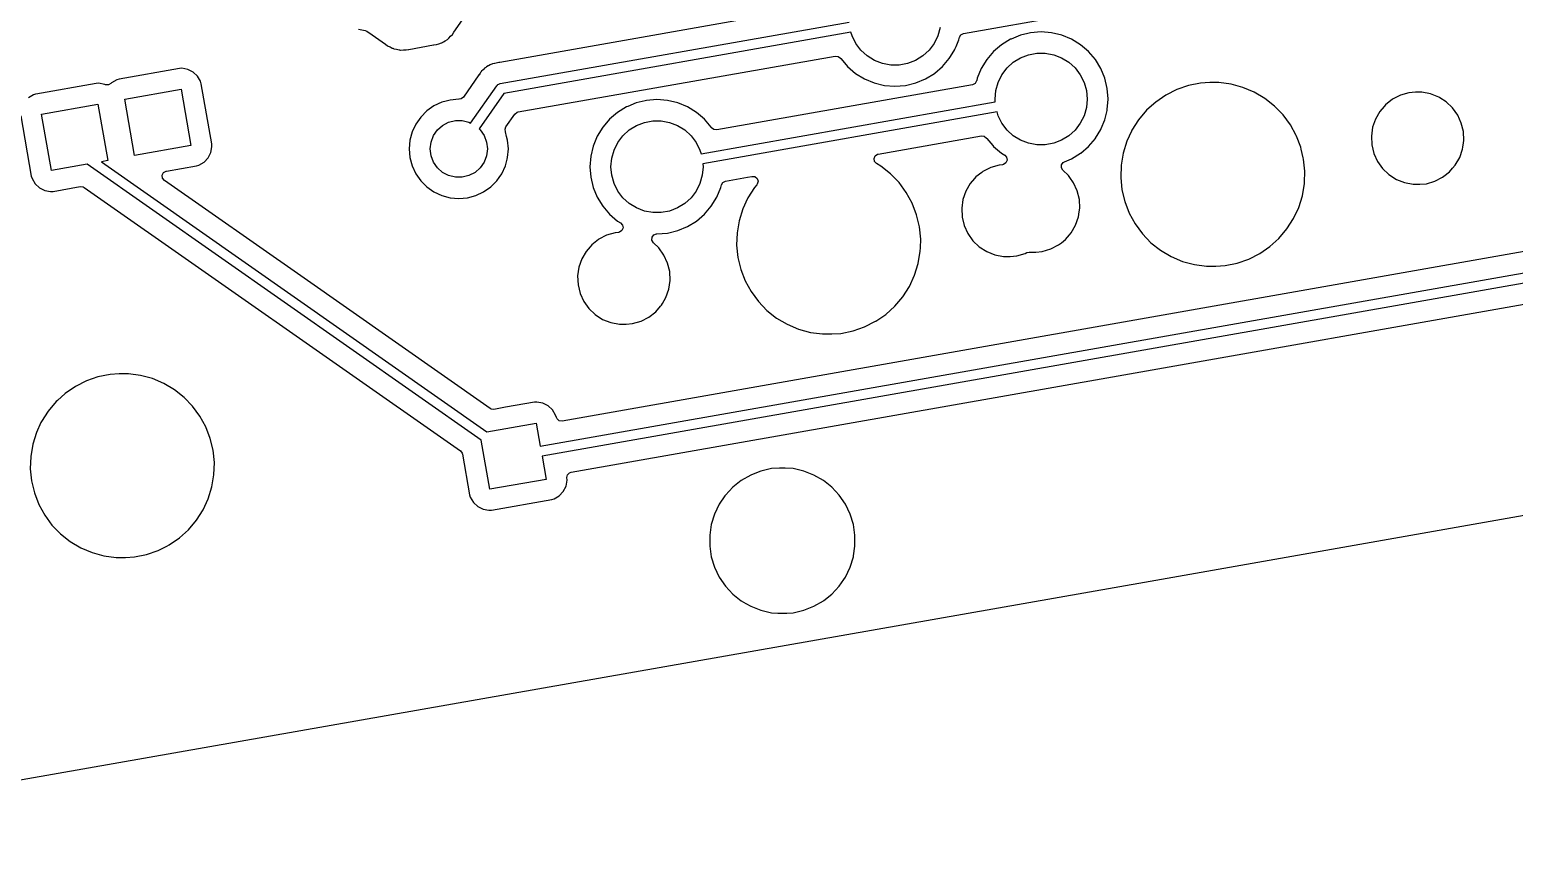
# Model space of a CAD drawing. Extents: x -140 to 29, y -83 to 10.
# Drawn here: x -119.35 to -83.09, y -82.56 to -62.16 of the extents above; entities that cross this region are included whole.
import ezdxf

# ---------------------------------------------------------------- set-up
doc = ezdxf.new("R2010")
doc.units = 0
doc.layers.add('BLACK', color=7, linetype='CONTINUOUS')

msp = doc.modelspace()

# ---------------------------------------------------------------- linework, layer by layer
at = {"layer": 'BLACK', "linetype": 'CONTINUOUS'}
for p, q in [((-108.99, -62.214), (-107.231, -59.7019)), ((-96.5418, -62.247), (-90.2935, -61.1452)), ((-99.8903, -61.5508), (-107.867, -62.9573)), ((-107.861, -63.4727), (-99.3345, -61.9692)), ((-111.316, -62.1389), (-111.16, -62.172)), ((-111.16, -62.172), (-111.114, -62.192)), ((-111.114, -62.192), (-110.986, -62.2819)), ((-110.986, -62.2819), (-110.662, -62.5089)), ((-109.122, -62.3699), (-109.114, -62.3641)), ((-109.114, -62.3641), (-109.072, -62.3175)), ((-109.114, -62.3641), (-109.114, -62.3641)), ((-109.114, -62.3641), (-109.114, -62.3641)), ((-109.072, -62.3175), (-109.069, -62.3147)), ((-109.069, -62.3147), (-109.025, -62.2707)), ((-109.025, -62.2707), (-108.992, -62.2172)), ((-108.992, -62.2172), (-108.99, -62.214)), ((-99.2907, -62.2153), (-107.767, -63.7099)), ((-99.2651, -62.3053), (-99.2907, -62.2153)), ((-99.1726, -62.4911), (-99.2651, -62.3053)), ((-97.167, -62.3053), (-97.2596, -62.4911)), ((-97.1102, -62.1056), (-97.167, -62.3053)), ((-96.6577, -62.4052), (-96.6424, -62.3416)), ((-96.6424, -62.3416), (-96.6071, -62.2801)), ((-96.6071, -62.2801), (-96.5441, -62.2474)), ((-96.5441, -62.2474), (-96.5418, -62.247)), ((-95.1546, -62.2906), (-95.3809, -62.3844)), ((-94.9727, -62.247), (-95.1546, -62.2906)), ((-94.9046, -62.2306), (-94.9727, -62.247)), ((-94.6482, -62.2104), (-94.9046, -62.2306)), ((-94.3919, -62.2306), (-94.6482, -62.2104)), ((-94.6482, -62.2104), (-94.6482, -62.2104)), ((-94.1419, -62.2906), (-94.3919, -62.2306)), ((-93.9043, -62.389), (-94.1419, -62.2906)), ((-110.662, -62.5089), (-110.659, -62.5111)), ((-110.659, -62.5111), (-110.61, -62.5501)), ((-110.61, -62.5501), (-110.553, -62.5762)), ((-110.553, -62.5762), (-110.549, -62.5779)), ((-110.549, -62.5779), (-110.494, -62.6075)), ((-110.494, -62.6075), (-110.484, -62.61)), ((-110.484, -62.61), (-110.462, -62.6176)), ((-110.462, -62.6176), (-110.453, -62.6218)), ((-110.453, -62.6218), (-110.453, -62.6218)), ((-110.453, -62.6218), (-110.453, -62.6218)), ((-110.453, -62.6218), (-110.392, -62.6335)), ((-110.392, -62.6335), (-110.388, -62.6343)), ((-110.388, -62.6343), (-110.327, -62.6498)), ((-110.327, -62.6498), (-110.317, -62.6498)), ((-110.317, -62.6498), (-110.294, -62.652)), ((-110.294, -62.652), (-110.284, -62.6539)), ((-110.284, -62.6539), (-110.222, -62.6506)), ((-110.222, -62.6506), (-110.218, -62.6505)), ((-110.218, -62.6505), (-110.155, -62.6509)), ((-110.155, -62.6509), (-110.094, -62.6363)), ((-110.094, -62.6363), (-110.09, -62.6355)), ((-110.09, -62.6355), (-109.484, -62.5285)), ((-109.484, -62.5285), (-109.48, -62.528)), ((-109.48, -62.528), (-109.418, -62.5209)), ((-109.418, -62.5209), (-109.359, -62.499)), ((-109.359, -62.499), (-109.355, -62.4978)), ((-109.355, -62.4978), (-109.295, -62.4795)), ((-109.295, -62.4795), (-109.286, -62.4743)), ((-109.286, -62.4743), (-109.266, -62.4645)), ((-109.266, -62.4645), (-109.256, -62.4609)), ((-109.256, -62.4609), (-109.24, -62.4501)), ((-109.24, -62.4501), (-109.204, -62.4257)), ((-109.204, -62.4257), (-109.201, -62.4236)), ((-109.201, -62.4236), (-109.147, -62.3915)), ((-109.147, -62.3915), (-109.14, -62.3844)), ((-109.14, -62.3844), (-109.122, -62.3699)), ((-99.0474, -62.6568), (-99.1726, -62.4911)), ((-98.894, -62.7967), (-99.0474, -62.6568)), ((-97.3847, -62.6568), (-97.5381, -62.7967)), ((-97.2596, -62.4911), (-97.3847, -62.6568)), ((-96.8568, -62.8071), (-96.7561, -62.6428)), ((-96.7561, -62.6428), (-96.7524, -62.6339)), ((-96.7524, -62.6339), (-96.7244, -62.5662)), ((-96.7244, -62.5662), (-96.6577, -62.4052)), ((-96.6577, -62.4052), (-96.6577, -62.4052)), ((-96.6577, -62.4052), (-96.6577, -62.4052)), ((-95.8069, -62.6903), (-95.9732, -62.8851)), ((-95.6113, -62.5234), (-95.8069, -62.6903)), ((-95.3921, -62.389), (-95.6113, -62.5234)), ((-95.6113, -62.5234), (-95.6113, -62.5234)), ((-95.6113, -62.5234), (-95.6113, -62.5234)), ((-95.3809, -62.3844), (-95.3921, -62.389)), ((-94.9561, -62.7669), (-94.752, -62.7288)), ((-94.752, -62.7288), (-94.5444, -62.7288)), ((-94.5444, -62.7288), (-94.3404, -62.7669)), ((-93.6851, -62.5234), (-93.9043, -62.389)), ((-93.4896, -62.6903), (-93.6851, -62.5234)), ((-93.6851, -62.5234), (-93.6851, -62.5234)), ((-93.3226, -62.8859), (-93.4896, -62.6903)), ((-108.222, -63.0875), (-108.24, -63.0982)), ((-108.206, -63.0759), (-108.222, -63.0875)), ((-108.191, -63.0627), (-108.206, -63.0759)), ((-108.149, -63.0419), (-108.191, -63.0627)), ((-108.191, -63.0627), (-108.191, -63.0627)), ((-108.144, -63.039), (-108.149, -63.0419)), ((-108.103, -63.0143), (-108.144, -63.039)), ((-108.084, -63.0083), (-108.103, -63.0143)), ((-108.103, -63.0143), (-108.103, -63.0143)), ((-108.066, -63.001), (-108.084, -63.0083)), ((-108.047, -62.992), (-108.066, -63.001)), ((-108.001, -62.9824), (-108.047, -62.992)), ((-108.047, -62.992), (-108.047, -62.992)), ((-107.996, -62.9809), (-108.001, -62.9824)), ((-107.993, -62.98), (-107.996, -62.9809)), ((-107.989, -62.9788), (-107.993, -62.98)), ((-107.959, -62.9736), (-107.989, -62.9788)), ((-107.989, -62.9788), (-107.989, -62.9788)), ((-107.891, -62.9593), (-107.959, -62.9736)), ((-107.883, -62.9587), (-107.891, -62.9593)), ((-107.867, -62.9573), (-107.883, -62.9584)), ((-107.883, -62.9584), (-107.883, -62.9587)), ((-107.42, -64.165), (-99.6738, -62.7992)), ((-99.6738, -62.7992), (-99.6032, -62.8071)), ((-99.6032, -62.8071), (-99.5481, -62.8518)), ((-99.5481, -62.8518), (-99.5445, -62.8574)), ((-99.5445, -62.8574), (-99.5417, -62.862)), ((-99.5417, -62.862), (-99.5417, -62.862)), ((-99.5417, -62.862), (-99.5417, -62.862)), ((-99.5417, -62.862), (-99.4116, -63.0143)), ((-99.4116, -63.0143), (-99.3747, -63.0575)), ((-99.3747, -63.0575), (-99.1792, -63.2245)), ((-98.7175, -62.906), (-98.894, -62.7967)), ((-98.5239, -62.981), (-98.7175, -62.906)), ((-98.3199, -63.0191), (-98.5239, -62.981)), ((-98.1123, -63.0191), (-98.3199, -63.0191)), ((-97.9082, -62.981), (-98.1123, -63.0191)), ((-97.7146, -62.906), (-97.9082, -62.981)), ((-97.5381, -62.7967), (-97.7146, -62.906)), ((-97.2398, -63.2133), (-97.0574, -63.0575)), ((-97.0574, -63.0575), (-96.8904, -62.862)), ((-96.8904, -62.862), (-96.8568, -62.8071)), ((-96.8904, -62.862), (-96.8904, -62.862)), ((-95.9738, -62.8859), (-96.1082, -63.1051)), ((-95.9732, -62.8851), (-95.9738, -62.8859)), ((-95.6047, -63.2567), (-95.4796, -63.0911)), ((-95.4796, -63.0911), (-95.3262, -62.9512)), ((-95.3262, -62.9512), (-95.1497, -62.8419)), ((-95.1497, -62.8419), (-94.9561, -62.7669)), ((-94.3404, -62.7669), (-94.1468, -62.8419)), ((-94.1468, -62.8419), (-93.9703, -62.9512)), ((-93.9703, -62.9512), (-93.8168, -63.0911)), ((-93.8168, -63.0911), (-93.6917, -63.2567)), ((-93.1883, -63.1051), (-93.3226, -62.8859)), ((-93.3226, -62.8859), (-93.3226, -62.8859)), ((-117.35, -63.4523), (-117.365, -63.4681)), ((-117.224, -63.3782), (-117.35, -63.4523)), ((-117.35, -63.4523), (-117.35, -63.4523)), ((-117.35, -63.4523), (-117.35, -63.4523)), ((-117.166, -63.3612), (-117.224, -63.3782)), ((-115.694, -63.1017), (-117.166, -63.3612)), ((-117.166, -63.3612), (-117.166, -63.3612)), ((-117.166, -63.3612), (-117.166, -63.3612)), ((-115.633, -63.0976), (-115.694, -63.1017)), ((-115.694, -63.1017), (-115.694, -63.1017)), ((-115.489, -63.1242), (-115.633, -63.0976)), ((-115.633, -63.0976), (-115.633, -63.0976)), ((-115.359, -63.1901), (-115.489, -63.1242)), ((-115.489, -63.1242), (-115.489, -63.1242)), ((-115.252, -63.2902), (-115.359, -63.1901)), ((-115.178, -63.4163), (-115.252, -63.2902)), ((-115.161, -63.4748), (-115.178, -63.4163)), ((-108.377, -63.2593), (-108.757, -63.802)), ((-108.374, -63.2543), (-108.377, -63.2593)), ((-108.351, -63.2133), (-108.374, -63.2543)), ((-108.337, -63.1987), (-108.351, -63.2133)), ((-108.324, -63.1835), (-108.337, -63.1987)), ((-108.32, -63.1774), (-108.324, -63.1835)), ((-108.313, -63.1669), (-108.32, -63.1774)), ((-108.277, -63.1362), (-108.313, -63.1669)), ((-108.272, -63.1321), (-108.277, -63.1362)), ((-108.266, -63.1253), (-108.272, -63.1321)), ((-108.24, -63.0982), (-108.266, -63.1253)), ((-108.24, -63.0982), (-108.24, -63.0982)), ((-99.1792, -63.2245), (-98.9599, -63.3589)), ((-98.9599, -63.3589), (-98.7224, -63.4573)), ((-97.7097, -63.4573), (-97.4722, -63.3589)), ((-97.4722, -63.3589), (-97.2529, -63.2245)), ((-97.2529, -63.2245), (-97.2398, -63.2133)), ((-96.2219, -63.4062), (-96.2572, -63.4678)), ((-96.2195, -63.3963), (-96.2219, -63.4062)), ((-96.2066, -63.3426), (-96.2195, -63.3963)), ((-96.1082, -63.1051), (-96.2066, -63.3426)), ((-95.7541, -63.6423), (-95.6973, -63.4426)), ((-95.6973, -63.4426), (-95.6047, -63.2567)), ((-93.6917, -63.2567), (-93.5992, -63.4426)), ((-93.5992, -63.4426), (-93.5424, -63.6423)), ((-93.0899, -63.3426), (-93.1883, -63.1051)), ((-93.0298, -63.5926), (-93.0899, -63.3426)), ((-90.5301, -63.4444), (-90.7549, -63.4594)), ((-90.3048, -63.4444), (-90.5301, -63.4444)), ((-90.007, -63.4844), (-90.3048, -63.4444)), ((-119.255, -63.7448), (-119.381, -63.819)), ((-119.205, -63.7302), (-119.255, -63.7448)), ((-119.197, -63.7279), (-119.205, -63.7302)), ((-117.725, -63.4684), (-119.197, -63.7279)), ((-117.664, -63.4643), (-117.725, -63.4684)), ((-117.725, -63.4684), (-117.725, -63.4684)), ((-117.52, -63.4909), (-117.664, -63.4643)), ((-117.664, -63.4643), (-117.664, -63.4643)), ((-117.514, -63.4943), (-117.52, -63.4909)), ((-117.52, -63.4909), (-117.52, -63.4909)), ((-117.497, -63.5012), (-117.514, -63.4943)), ((-117.426, -63.5041), (-117.497, -63.5012)), ((-117.365, -63.4681), (-117.426, -63.5041)), ((-117.029, -63.8536), (-115.654, -63.611)), ((-115.654, -63.611), (-115.411, -64.9867)), ((-114.902, -64.9463), (-115.161, -63.4748)), ((-108.757, -63.802), (-108.813, -63.8463)), ((-108.58, -64.4358), (-107.942, -63.5241)), ((-107.767, -63.7099), (-108.375, -64.5787)), ((-107.942, -63.5241), (-107.927, -63.5078)), ((-107.927, -63.5078), (-107.924, -63.504)), ((-107.924, -63.504), (-107.922, -63.5028)), ((-107.922, -63.5028), (-107.918, -63.4981)), ((-107.918, -63.4981), (-107.889, -63.4864)), ((-107.889, -63.4864), (-107.861, -63.4727)), ((-96.3225, -63.5009), (-102.571, -64.6027)), ((-98.7224, -63.4573), (-98.4724, -63.5173)), ((-98.4724, -63.5173), (-98.2161, -63.5374)), ((-98.2161, -63.5374), (-97.9597, -63.5173)), ((-97.9597, -63.5173), (-97.7097, -63.4573)), ((-96.3202, -63.5005), (-96.3225, -63.5009)), ((-96.2572, -63.4678), (-96.3202, -63.5005)), ((-95.7732, -63.849), (-95.7541, -63.6423)), ((-93.5424, -63.6423), (-93.5232, -63.849)), ((-93.0099, -63.8463), (-93.0298, -63.5926)), ((-91.6014, -63.7534), (-91.8491, -63.9234)), ((-91.3332, -63.6179), (-91.6014, -63.7534)), ((-91.0493, -63.5193), (-91.3332, -63.6179)), ((-90.7549, -63.4594), (-91.0493, -63.5193)), ((-91.0493, -63.5193), (-91.0493, -63.5193)), ((-90.7549, -63.4594), (-90.7549, -63.4594)), ((-90.7549, -63.4594), (-90.7549, -63.4594)), ((-89.7172, -63.5638), (-90.007, -63.4844)), ((-90.007, -63.4844), (-90.007, -63.4844)), ((-90.007, -63.4844), (-90.007, -63.4844)), ((-89.5785, -63.6226), (-89.7172, -63.5638)), ((-89.7172, -63.5638), (-89.7172, -63.5638)), ((-89.4405, -63.6811), (-89.5785, -63.6226)), ((-89.182, -63.8343), (-89.4405, -63.6811)), ((-89.4405, -63.6811), (-89.4405, -63.6811)), ((-89.4405, -63.6811), (-89.4405, -63.6811)), ((-85.8724, -63.757), (-86.0635, -63.8555)), ((-85.6662, -63.6965), (-85.8724, -63.757)), ((-85.5059, -63.6812), (-85.6662, -63.6965)), ((-85.6662, -63.6965), (-85.6662, -63.6965)), ((-85.6662, -63.6965), (-85.6662, -63.6965)), ((-85.6662, -63.6965), (-85.6662, -63.6965)), ((-85.6662, -63.6965), (-85.6662, -63.6965)), ((-85.5058, -63.6812), (-85.5059, -63.6812)), ((-85.3447, -63.6812), (-85.5058, -63.6812)), ((-85.1337, -63.7218), (-85.3447, -63.6812)), ((-85.3447, -63.6812), (-85.3447, -63.6812)), ((-84.974, -63.7858), (-85.1337, -63.7218)), ((-84.9341, -63.8017), (-84.974, -63.7858)), ((-84.9073, -63.819), (-84.9341, -63.8017)), ((-119.06, -64.2202), (-117.685, -63.9777)), ((-117.685, -63.9777), (-117.442, -65.3534)), ((-116.787, -65.2293), (-117.029, -63.8536)), ((-109.649, -64.1389), (-109.798, -64.2882)), ((-109.476, -64.0177), (-109.649, -64.1389)), ((-109.649, -64.1389), (-109.649, -64.1389)), ((-109.284, -63.9285), (-109.476, -64.0177)), ((-109.18, -63.9007), (-109.284, -63.9285)), ((-109.284, -63.9285), (-109.284, -63.9285)), ((-109.08, -63.8738), (-109.18, -63.9007)), ((-108.87, -63.8554), (-109.08, -63.8738)), ((-108.864, -63.8554), (-108.87, -63.8554)), ((-108.87, -63.8554), (-108.87, -63.8554)), ((-108.87, -63.8554), (-108.87, -63.8554)), ((-108.813, -63.8463), (-108.864, -63.8542)), ((-108.864, -63.8542), (-108.864, -63.8554)), ((-107.501, -64.2168), (-107.446, -64.1725)), ((-107.446, -64.1725), (-107.42, -64.165)), ((-104.992, -64.1774), (-105.187, -64.3443)), ((-104.772, -64.043), (-104.992, -64.1774)), ((-104.992, -64.1774), (-104.992, -64.1774)), ((-104.992, -64.1774), (-104.992, -64.1774)), ((-104.737, -64.0281), (-104.772, -64.043)), ((-104.535, -63.9446), (-104.737, -64.0281)), ((-104.317, -63.8923), (-104.535, -63.9446)), ((-104.285, -63.8846), (-104.317, -63.8923)), ((-104.029, -63.8644), (-104.285, -63.8846)), ((-103.772, -63.8846), (-104.029, -63.8644)), ((-103.522, -63.9446), (-103.772, -63.8846)), ((-103.285, -64.043), (-103.522, -63.9446)), ((-103.065, -64.1774), (-103.285, -64.043)), ((-102.87, -64.3443), (-103.065, -64.1774)), ((-103.065, -64.1774), (-103.065, -64.1774)), ((-102.954, -65.1866), (-95.7667, -63.9193)), ((-95.7229, -64.1654), (-102.91, -65.4327)), ((-95.7667, -63.9193), (-95.7732, -63.849)), ((-95.6973, -64.2554), (-95.7229, -64.1654)), ((-93.5424, -64.0557), (-93.5992, -64.2554)), ((-93.5232, -63.849), (-93.5424, -64.0557)), ((-93.0899, -64.3553), (-93.0354, -64.1286)), ((-93.0354, -64.1286), (-93.0298, -64.1053)), ((-93.0298, -64.1053), (-93.0097, -63.849)), ((-93.0097, -63.849), (-93.0099, -63.8463)), ((-92.072, -64.125), (-92.266, -64.3545)), ((-92.007, -64.0663), (-92.072, -64.125)), ((-92.072, -64.125), (-92.072, -64.125)), ((-91.8491, -63.9234), (-92.007, -64.0663)), ((-91.8491, -63.9234), (-91.8491, -63.9234)), ((-91.8491, -63.9234), (-91.8491, -63.9234)), ((-88.9462, -64.0205), (-89.182, -63.8343)), ((-89.182, -63.8343), (-89.182, -63.8343)), ((-88.7373, -64.2365), (-88.9462, -64.0205)), ((-88.9462, -64.0205), (-88.9462, -64.0205)), ((-86.3732, -64.1508), (-86.4807, -64.337)), ((-86.2669, -64.0281), (-86.3732, -64.1508)), ((-86.2324, -63.9884), (-86.2669, -64.0281)), ((-86.0635, -63.8555), (-86.2324, -63.9884)), ((-86.2324, -63.9884), (-86.2324, -63.9884)), ((-86.2324, -63.9884), (-86.2324, -63.9884)), ((-86.0635, -63.8555), (-86.0635, -63.8555)), ((-84.7533, -63.9179), (-84.9073, -63.819)), ((-84.5978, -64.0663), (-84.7533, -63.9179)), ((-84.4731, -64.2413), (-84.5978, -64.0663)), ((-84.5978, -64.0663), (-84.5978, -64.0663)), ((-119.57, -64.2606), (-119.31, -65.7322)), ((-118.818, -65.596), (-119.06, -64.2202)), ((-109.919, -64.4612), (-110.008, -64.6526)), ((-109.798, -64.2882), (-109.919, -64.4612)), ((-109.919, -64.4612), (-109.919, -64.4612)), ((-109.919, -64.4612), (-109.919, -64.4612)), ((-109.798, -64.2882), (-109.798, -64.2882)), ((-109.393, -64.6038), (-109.267, -64.4922)), ((-109.267, -64.4922), (-109.117, -64.4139)), ((-109.117, -64.4139), (-108.954, -64.3736)), ((-108.954, -64.3736), (-108.786, -64.3736)), ((-108.786, -64.3736), (-108.622, -64.4139)), ((-108.622, -64.4139), (-108.58, -64.4358)), ((-107.741, -64.584), (-107.719, -64.5287)), ((-107.719, -64.5287), (-107.501, -64.2168)), ((-105.354, -64.5399), (-105.488, -64.7591)), ((-105.345, -64.5287), (-105.354, -64.5399)), ((-105.187, -64.3443), (-105.345, -64.5287)), ((-104.706, -64.6052), (-104.53, -64.4959)), ((-104.53, -64.4959), (-104.336, -64.4209)), ((-104.336, -64.4209), (-104.132, -64.3828)), ((-104.132, -64.3828), (-103.925, -64.3828)), ((-103.925, -64.3828), (-103.721, -64.4209)), ((-103.721, -64.4209), (-103.527, -64.4959)), ((-103.527, -64.4959), (-103.351, -64.6052)), ((-102.703, -64.5399), (-102.87, -64.3443)), ((-102.7, -64.5444), (-102.703, -64.5399)), ((-102.703, -64.5399), (-102.703, -64.5399)), ((-95.6047, -64.4412), (-95.6973, -64.2554)), ((-95.4796, -64.6069), (-95.6047, -64.4412)), ((-93.6917, -64.4412), (-93.8168, -64.6069)), ((-93.5992, -64.2554), (-93.6917, -64.4412)), ((-93.1768, -64.5651), (-93.0899, -64.3553)), ((-92.266, -64.3545), (-92.4277, -64.6078)), ((-92.266, -64.3545), (-92.266, -64.3545)), ((-88.559, -64.4784), (-88.7373, -64.2365)), ((-88.4146, -64.7419), (-88.559, -64.4784)), ((-86.551, -64.5401), (-86.5816, -64.7529)), ((-86.4807, -64.337), (-86.551, -64.5401)), ((-84.3838, -64.4369), (-84.4731, -64.2413)), ((-84.3331, -64.6457), (-84.3838, -64.4369)), ((-110.063, -64.8566), (-110.081, -65.067)), ((-110.008, -64.6526), (-110.063, -64.8566)), ((-109.568, -65.067), (-109.548, -64.8999)), ((-109.548, -64.8999), (-109.488, -64.7424)), ((-109.488, -64.7424), (-109.393, -64.6038)), ((-108.375, -64.5787), (-108.347, -64.6038)), ((-108.347, -64.6038), (-108.251, -64.7424)), ((-108.251, -64.7424), (-108.192, -64.8999)), ((-108.192, -64.8999), (-108.171, -65.067)), ((-107.732, -64.6469), (-107.741, -64.584)), ((-107.733, -64.6475), (-107.732, -64.6469)), ((-107.731, -64.6526), (-107.733, -64.6475)), ((-107.702, -64.7612), (-107.731, -64.6526)), ((-107.677, -64.8566), (-107.702, -64.7612)), ((-107.658, -65.067), (-107.677, -64.8566)), ((-66.4277, -64.6776), (-106.344, -71.716)), ((-105.488, -64.7591), (-105.587, -64.9966)), ((-104.985, -64.9107), (-104.86, -64.7451)), ((-104.86, -64.7451), (-104.706, -64.6052)), ((-103.351, -64.6052), (-103.197, -64.7451)), ((-103.197, -64.7451), (-103.072, -64.9107)), ((-102.696, -64.55), (-102.7, -64.5444)), ((-102.641, -64.5948), (-102.696, -64.55)), ((-102.571, -64.6027), (-102.641, -64.5948)), ((-98.6251, -65.1935), (-96.1059, -64.7493)), ((-96.1059, -64.7493), (-96.0354, -64.7572)), ((-96.0354, -64.7572), (-95.9803, -64.8019)), ((-95.9803, -64.8019), (-95.9767, -64.8075)), ((-95.9767, -64.8075), (-95.9738, -64.8121)), ((-95.9738, -64.8121), (-95.9738, -64.8121)), ((-95.9738, -64.8121), (-95.9738, -64.8121)), ((-95.9738, -64.8121), (-95.8241, -64.9874)), ((-95.3262, -64.7467), (-95.4796, -64.6069)), ((-95.1497, -64.856), (-95.3262, -64.7467)), ((-94.9561, -64.931), (-95.1497, -64.856)), ((-94.1468, -64.856), (-94.3404, -64.931)), ((-93.9703, -64.7467), (-94.1468, -64.856)), ((-93.8168, -64.6069), (-93.9703, -64.7467)), ((-93.4896, -65.0076), (-93.3226, -64.8121)), ((-93.3226, -64.8121), (-93.3164, -64.8019)), ((-93.3226, -64.8121), (-93.3226, -64.8121)), ((-93.3164, -64.8019), (-93.1883, -64.5929)), ((-93.1883, -64.5929), (-93.1768, -64.5651)), ((-92.5542, -64.8803), (-92.6432, -65.1673)), ((-92.4383, -64.6306), (-92.5542, -64.8803)), ((-92.5542, -64.8803), (-92.5542, -64.8803)), ((-92.5542, -64.8803), (-92.5542, -64.8803)), ((-92.4277, -64.6078), (-92.4383, -64.6306)), ((-92.4277, -64.6078), (-92.4277, -64.6078)), ((-92.4277, -64.6078), (-92.4277, -64.6078)), ((-88.4104, -64.7529), (-88.4146, -64.7419)), ((-88.3066, -65.0223), (-88.4104, -64.7529)), ((-86.5816, -64.7529), (-86.5713, -64.9676)), ((-84.3331, -64.6458), (-84.3331, -64.6457)), ((-84.3229, -64.8604), (-84.3331, -64.6458)), ((-84.3313, -64.9193), (-84.3229, -64.8604)), ((-115.411, -64.9867), (-116.787, -65.2293)), ((-114.99, -65.2814), (-114.924, -65.1509)), ((-114.924, -65.1509), (-114.909, -65.067)), ((-114.924, -65.1509), (-114.924, -65.1509)), ((-114.909, -65.067), (-114.898, -65.0071)), ((-114.902, -64.9464), (-114.902, -64.9463)), ((-114.898, -65.0071), (-114.902, -64.9464)), ((-114.898, -65.0071), (-114.898, -65.0071)), ((-110.081, -65.067), (-110.063, -65.2774)), ((-109.548, -65.2342), (-109.568, -65.067)), ((-109.488, -65.3916), (-109.548, -65.2342)), ((-108.192, -65.2342), (-108.251, -65.3916)), ((-108.171, -65.067), (-108.192, -65.2342)), ((-107.677, -65.2774), (-107.658, -65.067)), ((-106.88, -72.3269), (-65.7152, -65.0683)), ((-105.647, -65.2466), (-105.667, -65.503)), ((-105.587, -64.9966), (-105.647, -65.2466)), ((-105.134, -65.2963), (-105.078, -65.0966)), ((-105.078, -65.0966), (-104.985, -64.9107)), ((-103.072, -64.9107), (-102.979, -65.0966)), ((-102.979, -65.0966), (-102.954, -65.1866)), ((-98.7285, -65.3042), (-98.7014, -65.2386)), ((-98.7014, -65.2386), (-98.6431, -65.198)), ((-98.6431, -65.198), (-98.6251, -65.1935)), ((-95.8241, -64.9874), (-95.8069, -65.0076)), ((-95.8069, -65.0076), (-95.6113, -65.1746)), ((-95.6113, -65.1746), (-95.537, -65.2201)), ((-95.537, -65.2201), (-95.4894, -65.2728)), ((-94.752, -64.9692), (-94.9561, -64.931)), ((-94.5444, -64.9692), (-94.752, -64.9692)), ((-94.3404, -64.931), (-94.5444, -64.9692)), ((-93.9043, -65.3089), (-93.6851, -65.1746)), ((-93.6851, -65.1746), (-93.6803, -65.1705)), ((-93.6803, -65.1705), (-93.4896, -65.0076)), ((-92.6432, -65.1673), (-92.6932, -65.4636)), ((-88.2945, -65.0732), (-88.3066, -65.0223)), ((-88.2431, -65.2888), (-88.2945, -65.0732)), ((-86.5713, -64.9676), (-86.5207, -65.1764)), ((-86.5207, -65.1764), (-86.4314, -65.372)), ((-84.4238, -65.2763), (-84.3535, -65.0732)), ((-84.3535, -65.0732), (-84.3463, -65.0236)), ((-84.3463, -65.0236), (-84.3313, -64.9193)), ((-117.946, -65.4423), (-118.818, -65.596)), ((-108.325, -72.1788), (-117.946, -65.4423)), ((-117.442, -65.3534), (-117.598, -65.3809)), ((-117.598, -65.3809), (-108.182, -71.974)), ((-116.081, -65.6467), (-116.019, -65.6107)), ((-116.019, -65.6107), (-116.011, -65.6088)), ((-116.011, -65.6088), (-115.275, -65.4791)), ((-115.275, -65.4791), (-115.216, -65.4621)), ((-115.216, -65.4621), (-115.09, -65.388)), ((-115.09, -65.388), (-114.99, -65.2814)), ((-110.063, -65.2774), (-110.008, -65.4814)), ((-110.008, -65.4814), (-109.919, -65.6728)), ((-109.393, -65.5302), (-109.488, -65.3916)), ((-109.267, -65.6419), (-109.393, -65.5302)), ((-108.347, -65.5302), (-108.473, -65.6419)), ((-108.251, -65.3916), (-108.347, -65.5302)), ((-107.82, -65.6728), (-107.731, -65.4814)), ((-107.731, -65.4814), (-107.688, -65.3211)), ((-107.731, -65.4814), (-107.731, -65.4814)), ((-107.688, -65.3211), (-107.677, -65.2774)), ((-65.6718, -65.3145), (-106.837, -72.5731)), ((-105.667, -65.503), (-105.647, -65.7593)), ((-105.154, -65.503), (-105.134, -65.2963)), ((-105.134, -65.7097), (-105.154, -65.503)), ((-102.904, -65.503), (-102.923, -65.7097)), ((-102.91, -65.4327), (-102.904, -65.503)), ((-98.7159, -65.3741), (-98.7285, -65.3042)), ((-98.6675, -65.426), (-98.7159, -65.3741)), ((-98.5623, -65.4883), (-98.6675, -65.426)), ((-98.3265, -65.6745), (-98.5623, -65.4883)), ((-98.5623, -65.4883), (-98.5623, -65.4883)), ((-96.0691, -65.6198), (-96.0982, -65.6426)), ((-95.8781, -65.5213), (-96.0691, -65.6198)), ((-95.6718, -65.4607), (-95.8781, -65.5213)), ((-95.5909, -65.453), (-95.6718, -65.4607)), ((-95.6718, -65.4607), (-95.6718, -65.4607)), ((-95.6718, -65.4607), (-95.6718, -65.4607)), ((-95.6718, -65.4607), (-95.6718, -65.4607)), ((-95.6718, -65.4607), (-95.6718, -65.4607)), ((-95.5648, -65.4477), (-95.5909, -65.453)), ((-95.5059, -65.408), (-95.5648, -65.4477)), ((-95.4778, -65.3428), (-95.5059, -65.408)), ((-95.4894, -65.2728), (-95.4778, -65.3428)), ((-94.1519, -65.5268), (-94.1485, -65.4559)), ((-94.1164, -65.5883), (-94.1519, -65.5268)), ((-94.1485, -65.4559), (-94.1073, -65.3981)), ((-93.9781, -65.7203), (-94.1164, -65.5883)), ((-94.1073, -65.3981), (-94.0777, -65.3807)), ((-94.0777, -65.3807), (-93.9043, -65.3089)), ((-92.6932, -65.4636), (-92.7032, -65.764)), ((-88.237, -65.3147), (-88.2431, -65.2888)), ((-88.2069, -65.6136), (-88.237, -65.3147)), ((-88.2159, -65.8841), (-88.2069, -65.6136)), ((-88.2069, -65.6136), (-88.2069, -65.6136)), ((-88.2069, -65.6136), (-88.2069, -65.6136)), ((-88.2069, -65.6136), (-88.2069, -65.6136)), ((-86.4314, -65.372), (-86.3067, -65.5471)), ((-86.3067, -65.5471), (-86.1511, -65.6954)), ((-84.8084, -65.7322), (-84.672, -65.6249)), ((-84.672, -65.6249), (-84.5985, -65.5401)), ((-84.672, -65.6249), (-84.672, -65.6249)), ((-84.672, -65.6249), (-84.672, -65.6249)), ((-84.5985, -65.5401), (-84.5312, -65.4625)), ((-84.5312, -65.4625), (-84.5302, -65.4607)), ((-84.5302, -65.4607), (-84.4238, -65.2763)), ((-84.4238, -65.2763), (-84.4238, -65.2763)), ((-119.31, -65.7322), (-119.293, -65.7907)), ((-119.293, -65.7907), (-119.219, -65.9168)), ((-119.219, -65.9168), (-119.112, -66.0168)), ((-118.777, -66.1052), (-118.116, -65.9887)), ((-118.116, -65.9887), (-118.046, -65.9965)), ((-116.113, -65.71), (-116.081, -65.6467)), ((-116.105, -65.7806), (-116.113, -65.71)), ((-116.061, -65.8361), (-116.105, -65.7806)), ((-112.726, -68.1711), (-116.061, -65.8361)), ((-109.919, -65.6728), (-109.798, -65.8458)), ((-109.798, -65.8458), (-109.649, -65.9952)), ((-109.117, -65.7201), (-109.267, -65.6419)), ((-108.954, -65.7604), (-109.117, -65.7201)), ((-108.786, -65.7604), (-108.954, -65.7604)), ((-108.622, -65.7201), (-108.786, -65.7604)), ((-108.473, -65.6419), (-108.622, -65.7201)), ((-108.091, -65.9952), (-107.942, -65.8458)), ((-107.942, -65.8458), (-107.884, -65.764)), ((-107.884, -65.764), (-107.82, -65.6728)), ((-105.647, -65.7593), (-105.587, -66.0093)), ((-105.078, -65.9094), (-105.134, -65.7097)), ((-104.985, -66.0952), (-105.078, -65.9094)), ((-102.979, -65.9094), (-103.072, -66.0952)), ((-102.923, -65.7097), (-102.979, -65.9094)), ((-102.47, -66.0093), (-102.455, -65.9457)), ((-102.455, -65.9457), (-102.42, -65.8841)), ((-102.42, -65.8841), (-102.357, -65.8514)), ((-102.357, -65.8514), (-102.354, -65.851)), ((-102.354, -65.851), (-101.819, -65.7567)), ((-101.819, -65.7567), (-101.709, -65.7372)), ((-101.709, -65.7372), (-101.638, -65.7451)), ((-101.591, -65.9426), (-101.646, -66.0085)), ((-101.638, -65.7451), (-101.583, -65.7898)), ((-101.579, -65.926), (-101.591, -65.9426)), ((-101.583, -65.7898), (-101.561, -65.8573)), ((-101.561, -65.8573), (-101.579, -65.926)), ((-98.1176, -65.8905), (-98.3265, -65.6745)), ((-98.3265, -65.6745), (-98.3265, -65.6745)), ((-97.9393, -66.1324), (-98.1176, -65.8905)), ((-96.3788, -65.9151), (-96.4863, -66.1012)), ((-96.2703, -65.7898), (-96.3788, -65.9151)), ((-96.2381, -65.7527), (-96.2703, -65.7898)), ((-96.0982, -65.6426), (-96.2381, -65.7527)), ((-96.2381, -65.7527), (-96.2381, -65.7527)), ((-96.2381, -65.7527), (-96.2381, -65.7527)), ((-93.978, -65.7203), (-93.9781, -65.7203)), ((-93.9469, -65.764), (-93.978, -65.7203)), ((-93.8534, -65.8953), (-93.9469, -65.764)), ((-93.7641, -66.0909), (-93.8534, -65.8953)), ((-92.7032, -65.764), (-92.6731, -66.0629)), ((-88.2669, -66.2103), (-88.2169, -65.9139)), ((-88.2169, -65.9139), (-88.2159, -65.8841)), ((-88.2169, -65.9139), (-88.2169, -65.9139)), ((-86.1511, -65.6954), (-85.9703, -65.8116)), ((-85.9703, -65.8116), (-85.7708, -65.8915)), ((-85.7708, -65.8915), (-85.5597, -65.9322)), ((-85.5597, -65.9322), (-85.5597, -65.9322)), ((-85.5597, -65.9322), (-85.3986, -65.9322)), ((-85.3986, -65.9322), (-85.2383, -65.9168)), ((-85.3986, -65.9322), (-85.3986, -65.9322)), ((-85.3986, -65.9322), (-85.3986, -65.9322)), ((-85.3986, -65.9322), (-85.3986, -65.9322)), ((-85.2383, -65.9168), (-85.2383, -65.9168)), ((-85.2383, -65.9168), (-85.2382, -65.9168)), ((-85.2382, -65.9168), (-85.032, -65.8563)), ((-85.032, -65.8563), (-84.841, -65.7578)), ((-85.032, -65.8563), (-85.032, -65.8563)), ((-85.032, -65.8563), (-85.032, -65.8563)), ((-84.841, -65.7578), (-84.8084, -65.7322)), ((-119.112, -66.0168), (-118.982, -66.0828)), ((-118.982, -66.0828), (-118.838, -66.1093)), ((-118.838, -66.1093), (-118.811, -66.1075)), ((-118.838, -66.1093), (-118.838, -66.1093)), ((-118.838, -66.1093), (-118.838, -66.1093)), ((-118.811, -66.1075), (-118.777, -66.1052)), ((-118.046, -65.9965), (-118.022, -66.0095)), ((-118.022, -66.0095), (-108.832, -72.4445)), ((-109.649, -65.9952), (-109.476, -66.1163)), ((-109.476, -66.1163), (-109.284, -66.2056)), ((-109.284, -66.2056), (-109.08, -66.2602)), ((-109.08, -66.2602), (-108.87, -66.2786)), ((-108.87, -66.2786), (-108.659, -66.2602)), ((-108.659, -66.2602), (-108.455, -66.2056)), ((-108.455, -66.2056), (-108.264, -66.1163)), ((-108.264, -66.1163), (-108.091, -65.9952)), ((-105.587, -66.0093), (-105.488, -66.2469)), ((-105.488, -66.2469), (-105.354, -66.4661)), ((-104.86, -66.2609), (-104.985, -66.0952)), ((-104.706, -66.4007), (-104.86, -66.2609)), ((-103.197, -66.2609), (-103.351, -66.4007)), ((-103.072, -66.0952), (-103.197, -66.2609)), ((-102.702, -66.4642), (-102.569, -66.2469)), ((-102.569, -66.2469), (-102.47, -66.0093)), ((-102.47, -66.0093), (-102.47, -66.0093)), ((-102.47, -66.0093), (-102.47, -66.0093)), ((-101.816, -66.2786), (-101.934, -66.5343)), ((-101.808, -66.2618), (-101.816, -66.2786)), ((-101.646, -66.0085), (-101.808, -66.2618)), ((-101.808, -66.2618), (-101.808, -66.2618)), ((-101.808, -66.2618), (-101.808, -66.2618)), ((-101.646, -66.0085), (-101.646, -66.0085)), ((-97.7949, -66.3959), (-97.9393, -66.1324)), ((-96.5566, -66.3044), (-96.5872, -66.5171)), ((-96.4863, -66.1012), (-96.5566, -66.3044)), ((-93.7134, -66.2997), (-93.7641, -66.0909)), ((-93.7134, -66.2998), (-93.7134, -66.2997)), ((-93.7032, -66.5144), (-93.7134, -66.2998)), ((-92.6731, -66.0629), (-92.6035, -66.3552)), ((-92.6035, -66.3552), (-92.4955, -66.6356)), ((-88.3559, -66.4972), (-88.2669, -66.2103)), ((-105.354, -66.4661), (-105.187, -66.6616)), ((-105.187, -66.6616), (-104.992, -66.8286)), ((-104.53, -66.51), (-104.706, -66.4007)), ((-104.336, -66.585), (-104.53, -66.51)), ((-104.132, -66.6232), (-104.336, -66.585)), ((-103.925, -66.6232), (-104.132, -66.6232)), ((-103.721, -66.585), (-103.925, -66.6232)), ((-103.527, -66.51), (-103.721, -66.585)), ((-103.351, -66.4007), (-103.527, -66.51)), ((-103.065, -66.8285), (-102.87, -66.6616)), ((-102.87, -66.6616), (-102.703, -66.4661)), ((-102.703, -66.4661), (-102.702, -66.4642)), ((-102.703, -66.4661), (-102.703, -66.4661)), ((-101.934, -66.5343), (-102.023, -66.8213)), ((-101.934, -66.5343), (-101.934, -66.5343)), ((-101.934, -66.5343), (-101.934, -66.5343)), ((-97.6869, -66.6763), (-97.7949, -66.3959)), ((-97.6172, -66.9687), (-97.6869, -66.6763)), ((-96.5872, -66.5171), (-96.577, -66.7318)), ((-93.7335, -66.7255), (-93.7156, -66.6008)), ((-93.7156, -66.6008), (-93.7032, -66.5144)), ((-92.9068, -70.6332), (-69.6968, -66.5406)), ((-92.4955, -66.6356), (-92.3511, -66.8992)), ((-88.4824, -66.7698), (-88.3559, -66.4973)), ((-88.3559, -66.4973), (-88.3559, -66.4972)), ((-104.992, -66.8286), (-104.917, -66.8741)), ((-104.886, -67.062), (-104.945, -67.1017)), ((-104.917, -66.8741), (-104.87, -66.9268)), ((-104.858, -66.9968), (-104.886, -67.062)), ((-104.87, -66.9268), (-104.858, -66.9968)), ((-103.772, -67.1214), (-103.522, -67.0613)), ((-103.522, -67.0613), (-103.285, -66.9629)), ((-103.285, -66.9629), (-103.065, -66.8286)), ((-103.065, -66.8286), (-103.065, -66.8285)), ((-102.023, -66.8213), (-102.073, -67.1176)), ((-97.5872, -67.2676), (-97.6172, -66.9687)), ((-96.577, -66.7318), (-96.5263, -66.9407)), ((-96.5263, -66.9407), (-96.437, -67.1362)), ((-93.9105, -67.1147), (-93.8041, -66.9303)), ((-93.8041, -66.9303), (-93.7338, -66.7272)), ((-93.8041, -66.9303), (-93.8041, -66.9303)), ((-93.7338, -66.7272), (-93.7335, -66.7255)), ((-92.3511, -66.8992), (-92.1728, -67.1411)), ((-88.8381, -67.2526), (-88.6441, -67.0231)), ((-88.6441, -67.0231), (-88.4824, -66.7698)), ((-88.6441, -67.0231), (-88.6441, -67.0231)), ((-105.618, -67.4067), (-105.665, -67.46)), ((-105.456, -67.2789), (-105.618, -67.4067)), ((-105.618, -67.4067), (-105.618, -67.4067)), ((-105.618, -67.4067), (-105.618, -67.4067)), ((-105.449, -67.2738), (-105.456, -67.2789)), ((-105.258, -67.1753), (-105.449, -67.2738)), ((-105.052, -67.1147), (-105.258, -67.1753)), ((-104.971, -67.107), (-105.052, -67.1147)), ((-105.052, -67.1147), (-105.052, -67.1147)), ((-105.052, -67.1147), (-105.052, -67.1147)), ((-105.052, -67.1147), (-105.052, -67.1147)), ((-105.052, -67.1147), (-105.052, -67.1147)), ((-104.945, -67.1017), (-104.971, -67.107)), ((-104.151, -67.2972), (-104.148, -67.2263)), ((-104.116, -67.3587), (-104.151, -67.2972)), ((-104.148, -67.2263), (-104.107, -67.1685)), ((-103.984, -67.4845), (-104.116, -67.3587)), ((-104.107, -67.1685), (-104.041, -67.1421)), ((-104.041, -67.1421), (-104.029, -67.1415)), ((-104.029, -67.1415), (-103.772, -67.1214)), ((-104.029, -67.1415), (-104.029, -67.1415)), ((-104.029, -67.1415), (-104.029, -67.1415)), ((-104.029, -67.1415), (-104.029, -67.1415)), ((-102.073, -67.1176), (-102.084, -67.418)), ((-102.084, -67.418), (-102.053, -67.7169)), ((-97.5943, -67.4804), (-97.5872, -67.2676)), ((-97.5872, -67.2676), (-97.5872, -67.2676)), ((-97.5872, -67.2676), (-97.5872, -67.2676)), ((-97.5872, -67.2676), (-97.5872, -67.2676)), ((-96.437, -67.1362), (-96.3123, -67.3113)), ((-96.3123, -67.3113), (-96.1568, -67.4596)), ((-94.4123, -67.5103), (-94.2213, -67.4118)), ((-94.2213, -67.4118), (-94.1517, -67.3571)), ((-94.1517, -67.3571), (-94.0523, -67.2789)), ((-94.0523, -67.2789), (-93.9566, -67.1685)), ((-94.0523, -67.2789), (-94.0523, -67.2789)), ((-94.0523, -67.2789), (-94.0523, -67.2789)), ((-93.9566, -67.1685), (-93.9115, -67.1165)), ((-93.9115, -67.1165), (-93.9105, -67.1147)), ((-92.1728, -67.1411), (-91.9639, -67.3571)), ((-91.9639, -67.3571), (-91.7281, -67.5433)), ((-89.061, -67.4541), (-88.8381, -67.2526)), ((-88.8381, -67.2526), (-88.8381, -67.2526)), ((-88.8381, -67.2526), (-88.8381, -67.2526)), ((-105.867, -67.7552), (-105.937, -67.9584)), ((-105.759, -67.5691), (-105.867, -67.7552)), ((-105.665, -67.46), (-105.759, -67.5691)), ((-103.859, -67.6596), (-103.984, -67.4845)), ((-103.984, -67.4845), (-103.984, -67.4845)), ((-103.77, -67.8551), (-103.859, -67.6596)), ((-102.053, -67.7169), (-101.984, -68.0092)), ((-97.6472, -67.8642), (-97.5972, -67.5679)), ((-97.5972, -67.5679), (-97.5943, -67.4804)), ((-97.5972, -67.5679), (-97.5972, -67.5679)), ((-96.1568, -67.4596), (-95.9759, -67.5759)), ((-95.9759, -67.5759), (-95.7764, -67.6557)), ((-95.7764, -67.6557), (-95.5653, -67.6964)), ((-95.5653, -67.6964), (-95.5653, -67.6964)), ((-95.5653, -67.6964), (-95.4043, -67.6964)), ((-95.4043, -67.6964), (-95.4042, -67.6964)), ((-95.4042, -67.6964), (-95.2439, -67.6811)), ((-95.4042, -67.6964), (-95.4042, -67.6964)), ((-95.4042, -67.6964), (-95.4042, -67.6964)), ((-95.2439, -67.6811), (-95.0377, -67.6206)), ((-95.2439, -67.6811), (-95.2439, -67.6811)), ((-95.2439, -67.6811), (-95.2439, -67.6811)), ((-95.0377, -67.6206), (-94.9981, -67.6002)), ((-94.9981, -67.6002), (-94.9404, -67.5862)), ((-94.9404, -67.5862), (-94.7789, -67.5862)), ((-94.7789, -67.5862), (-94.6186, -67.5708)), ((-94.7789, -67.5862), (-94.7789, -67.5862)), ((-94.7789, -67.5862), (-94.7789, -67.5862)), ((-94.7789, -67.5862), (-94.7789, -67.5862)), ((-94.6186, -67.5708), (-94.6186, -67.5708)), ((-94.6186, -67.5708), (-94.6185, -67.5708)), ((-94.6185, -67.5708), (-94.4123, -67.5103)), ((-94.4123, -67.5103), (-94.4123, -67.5103)), ((-94.4123, -67.5103), (-94.4123, -67.5103)), ((-91.7281, -67.5433), (-91.4696, -67.6964)), ((-91.4696, -67.6964), (-91.1929, -67.8137)), ((-89.8608, -67.8583), (-89.5769, -67.7597)), ((-89.5769, -67.7597), (-89.3087, -67.6242)), ((-89.3087, -67.6242), (-89.3034, -67.6206)), ((-89.3034, -67.6206), (-89.061, -67.4541)), ((-89.061, -67.4541), (-89.061, -67.4541)), ((-89.061, -67.4541), (-89.061, -67.4541)), ((-105.937, -67.9584), (-105.968, -68.1711)), ((-103.719, -68.064), (-103.77, -67.8551)), ((-103.709, -68.2787), (-103.719, -68.064)), ((-103.719, -68.064), (-103.719, -68.064)), ((-101.984, -68.0092), (-101.876, -68.2896)), ((-97.8627, -68.4238), (-97.7362, -68.1513)), ((-97.7362, -68.1512), (-97.6472, -67.8642)), ((-97.7362, -68.1513), (-97.7362, -68.1512)), ((-91.1929, -67.8137), (-90.9031, -67.8931)), ((-90.9031, -67.8931), (-90.6053, -67.9332)), ((-90.6053, -67.9332), (-90.6053, -67.9332)), ((-90.6053, -67.9332), (-90.38, -67.9332)), ((-90.38, -67.9332), (-90.1552, -67.9181)), ((-90.38, -67.9332), (-90.38, -67.9332)), ((-90.1552, -67.9181), (-89.8608, -67.8583)), ((-108.105, -71.4067), (-112.726, -68.1711)), ((-105.968, -68.1711), (-105.957, -68.3858)), ((-105.957, -68.3858), (-105.907, -68.5947)), ((-103.81, -68.6946), (-103.739, -68.4915)), ((-103.739, -68.4892), (-103.724, -68.3851)), ((-103.739, -68.4915), (-103.739, -68.4892)), ((-103.724, -68.3851), (-103.709, -68.2787)), ((-101.876, -68.2896), (-101.731, -68.5532)), ((-98.0244, -68.6771), (-97.8627, -68.4238)), ((-105.907, -68.5947), (-105.817, -68.7902)), ((-105.817, -68.7902), (-105.693, -68.9653)), ((-103.943, -68.911), (-103.917, -68.8807)), ((-103.917, -68.8807), (-103.894, -68.841)), ((-103.894, -68.841), (-103.81, -68.6946)), ((-103.81, -68.6946), (-103.81, -68.6946)), ((-101.731, -68.5532), (-101.553, -68.7951)), ((-101.553, -68.7951), (-101.344, -69.0111)), ((-98.2184, -68.9066), (-98.0244, -68.6771)), ((-98.0244, -68.6771), (-98.0244, -68.6771)), ((-105.693, -68.9653), (-105.537, -69.1136)), ((-105.537, -69.1136), (-105.356, -69.2299)), ((-105.356, -69.2299), (-105.157, -69.3097)), ((-104.418, -69.2745), (-104.227, -69.1761)), ((-104.227, -69.1761), (-104.058, -69.0432)), ((-104.058, -69.0432), (-103.943, -68.911)), ((-104.058, -69.0432), (-104.058, -69.0432)), ((-104.058, -69.0432), (-104.058, -69.0432)), ((-101.344, -69.0111), (-101.108, -69.1973)), ((-101.108, -69.1973), (-100.85, -69.3504)), ((-98.6837, -69.2746), (-98.4413, -69.1081)), ((-98.4413, -69.1081), (-98.2232, -68.911)), ((-98.4413, -69.1081), (-98.4413, -69.1081)), ((-98.4413, -69.1081), (-98.4413, -69.1081)), ((-98.2232, -68.911), (-98.2184, -68.9066)), ((-98.2184, -68.9066), (-98.2184, -68.9066)), ((-105.157, -69.3097), (-104.946, -69.3504)), ((-104.946, -69.3504), (-104.946, -69.3504)), ((-104.946, -69.3504), (-104.785, -69.3504)), ((-104.785, -69.3504), (-104.624, -69.3351)), ((-104.785, -69.3504), (-104.785, -69.3504)), ((-104.785, -69.3504), (-104.785, -69.3504)), ((-104.785, -69.3504), (-104.785, -69.3504)), ((-104.624, -69.3351), (-104.418, -69.2746)), ((-104.624, -69.3351), (-104.624, -69.3351)), ((-104.624, -69.3351), (-104.624, -69.3351)), ((-104.418, -69.2746), (-104.418, -69.2745)), ((-104.418, -69.2745), (-104.418, -69.2745)), ((-100.85, -69.3504), (-100.573, -69.4677)), ((-100.573, -69.4677), (-100.283, -69.5471)), ((-100.283, -69.5471), (-99.9856, -69.5872)), ((-99.9856, -69.5872), (-99.9856, -69.5872)), ((-99.9856, -69.5872), (-99.7603, -69.5872)), ((-99.7603, -69.5872), (-99.5355, -69.5721)), ((-99.7603, -69.5872), (-99.7603, -69.5872)), ((-99.5355, -69.5721), (-99.2411, -69.5123)), ((-99.2411, -69.5123), (-98.9572, -69.4137)), ((-98.9572, -69.4137), (-98.689, -69.2782)), ((-98.689, -69.2782), (-98.6837, -69.2746)), ((-117.682, -70.6334), (-117.966, -70.732)), ((-117.388, -70.5735), (-117.682, -70.6334)), ((-117.682, -70.6334), (-117.682, -70.6334)), ((-117.163, -70.5585), (-117.388, -70.5735)), ((-117.388, -70.5735), (-117.388, -70.5735)), ((-117.388, -70.5735), (-117.388, -70.5735)), ((-116.938, -70.5585), (-117.163, -70.5585)), ((-116.64, -70.5985), (-116.938, -70.5585)), ((-116.513, -70.6334), (-116.64, -70.5985)), ((-116.64, -70.5985), (-116.64, -70.5985)), ((-116.64, -70.5985), (-116.64, -70.5985)), ((-116.35, -70.6779), (-116.513, -70.6334)), ((-116.074, -70.7952), (-116.35, -70.6779)), ((-106.124, -72.9638), (-92.9068, -70.6332)), ((-62.0645, -70.3533), (-92.121, -75.6535)), ((-118.482, -71.0375), (-118.673, -71.2101)), ((-118.234, -70.8675), (-118.482, -71.0375)), ((-118.482, -71.0375), (-118.482, -71.0375)), ((-118.482, -71.0375), (-118.482, -71.0375)), ((-117.966, -70.732), (-118.234, -70.8675)), ((-115.815, -70.9484), (-116.074, -70.7952)), ((-116.074, -70.7952), (-116.074, -70.7952)), ((-116.074, -70.7952), (-116.074, -70.7952)), ((-115.579, -71.1346), (-115.815, -70.9484)), ((-115.815, -70.9484), (-115.815, -70.9484)), ((-118.705, -71.2391), (-118.899, -71.4686)), ((-118.673, -71.2101), (-118.705, -71.2391)), ((-118.705, -71.2391), (-118.705, -71.2391)), ((-115.37, -71.3506), (-115.579, -71.1346)), ((-115.579, -71.1346), (-115.579, -71.1346)), ((-115.192, -71.5925), (-115.37, -71.3506)), ((-108.082, -71.4197), (-108.105, -71.4067)), ((-108.011, -71.4276), (-108.082, -71.4197)), ((-107.725, -71.3771), (-108.011, -71.4276)), ((-107.02, -71.2529), (-107.725, -71.3771)), ((-106.96, -71.2488), (-107.02, -71.2529)), ((-107.02, -71.2529), (-107.02, -71.2529)), ((-106.816, -71.2753), (-106.96, -71.2488)), ((-106.96, -71.2488), (-106.96, -71.2488)), ((-106.685, -71.3413), (-106.816, -71.2753)), ((-106.816, -71.2753), (-106.816, -71.2753)), ((-106.579, -71.4413), (-106.685, -71.3413)), ((-119.074, -71.7496), (-119.187, -71.9944)), ((-119.061, -71.7219), (-119.074, -71.7496)), ((-118.899, -71.4686), (-119.061, -71.7219)), ((-119.061, -71.7219), (-119.061, -71.7219)), ((-119.061, -71.7219), (-119.061, -71.7219)), ((-118.899, -71.4686), (-118.899, -71.4686)), ((-115.048, -71.856), (-115.192, -71.5925)), ((-108.182, -71.974), (-106.98, -71.7621)), ((-106.98, -71.7621), (-106.88, -72.3269)), ((-106.505, -71.5674), (-106.579, -71.4413)), ((-106.487, -71.627), (-106.505, -71.5674)), ((-106.505, -71.5674), (-106.505, -71.5674)), ((-106.47, -71.6634), (-106.487, -71.627)), ((-106.415, -71.7081), (-106.47, -71.6634)), ((-106.344, -71.716), (-106.415, -71.7081)), ((-119.187, -71.9944), (-119.276, -72.2814)), ((-119.187, -71.9944), (-119.187, -71.9944)), ((-119.187, -71.9944), (-119.187, -71.9944)), ((-114.94, -72.1364), (-115.048, -71.856)), ((-114.87, -72.4288), (-114.94, -72.1364)), ((-119.276, -72.2814), (-119.326, -72.5777)), ((-114.84, -72.7277), (-114.87, -72.4288)), ((-108.832, -72.4445), (-108.788, -72.5)), ((-108.788, -72.5), (-108.78, -72.5259)), ((-108.113, -73.3804), (-108.325, -72.1788)), ((-119.326, -72.5777), (-119.336, -72.8781)), ((-119.336, -72.8781), (-119.306, -73.177)), ((-114.85, -73.028), (-114.84, -72.7277)), ((-114.84, -72.7277), (-114.84, -72.7277)), ((-108.78, -72.5259), (-108.605, -73.5166)), ((-106.837, -72.5731), (-106.737, -73.1379)), ((-101.233, -72.8756), (-101.492, -72.9347)), ((-101.034, -72.8607), (-101.233, -72.8756)), ((-100.901, -72.8607), (-101.034, -72.8607)), ((-101.034, -72.8607), (-101.034, -72.8607)), ((-100.702, -72.8756), (-100.901, -72.8607)), ((-100.901, -72.8607), (-100.901, -72.8607)), ((-100.443, -72.9347), (-100.702, -72.8756)), ((-119.306, -73.177), (-119.236, -73.4693)), ((-114.9, -73.3244), (-114.85, -73.0281)), ((-114.85, -73.0281), (-114.85, -73.028)), ((-106.737, -73.1379), (-108.113, -73.3804)), ((-106.251, -73.302), (-106.224, -73.1582)), ((-106.228, -73.0963), (-106.213, -73.027)), ((-106.224, -73.1582), (-106.228, -73.0963)), ((-106.224, -73.1582), (-106.224, -73.1582)), ((-106.213, -73.027), (-106.162, -72.977)), ((-106.162, -72.977), (-106.124, -72.9638)), ((-101.97, -73.1649), (-102.178, -73.3307)), ((-101.74, -73.0319), (-101.97, -73.1649)), ((-101.97, -73.1649), (-101.97, -73.1649)), ((-101.97, -73.1649), (-101.97, -73.1649)), ((-101.6, -72.977), (-101.74, -73.0319)), ((-101.74, -73.0319), (-101.74, -73.0319)), ((-101.492, -72.9347), (-101.6, -72.977)), ((-101.492, -72.9347), (-101.492, -72.9347)), ((-100.195, -73.0319), (-100.443, -72.9347)), ((-99.9651, -73.1649), (-100.195, -73.0319)), ((-100.195, -73.0319), (-100.195, -73.0319)), ((-99.7571, -73.3307), (-99.9651, -73.1649)), ((-99.9651, -73.1649), (-99.9651, -73.1649)), ((-119.236, -73.4693), (-119.128, -73.7498)), ((-114.989, -73.6114), (-114.9, -73.3244)), ((-108.605, -73.5166), (-108.589, -73.5752)), ((-108.589, -73.5752), (-108.514, -73.7012)), ((-106.543, -73.6133), (-106.417, -73.5391)), ((-106.417, -73.5391), (-106.317, -73.4325)), ((-106.317, -73.4325), (-106.251, -73.302)), ((-106.251, -73.302), (-106.251, -73.302)), ((-102.368, -73.5391), (-102.509, -73.7454)), ((-102.359, -73.5257), (-102.368, -73.5391)), ((-102.178, -73.3307), (-102.359, -73.5257)), ((-99.5762, -73.5257), (-99.7571, -73.3307)), ((-99.4264, -73.7454), (-99.5762, -73.5257)), ((-99.5762, -73.5257), (-99.5762, -73.5257)), ((-119.128, -73.7498), (-118.984, -74.0133)), ((-115.277, -74.1372), (-115.115, -73.8839)), ((-115.115, -73.8839), (-114.989, -73.6114)), ((-114.989, -73.6114), (-114.989, -73.6114)), ((-108.514, -73.7012), (-108.408, -73.8013)), ((-108.408, -73.8013), (-108.277, -73.8672)), ((-108.277, -73.8672), (-108.134, -73.8938)), ((-108.134, -73.8938), (-108.106, -73.8919)), ((-108.134, -73.8938), (-108.134, -73.8938)), ((-108.134, -73.8938), (-108.134, -73.8938)), ((-108.106, -73.8919), (-108.073, -73.8897)), ((-108.073, -73.8897), (-106.601, -73.6302)), ((-106.601, -73.6302), (-106.543, -73.6133)), ((-102.509, -73.7454), (-102.624, -73.9851)), ((-102.509, -73.7454), (-102.509, -73.7454)), ((-102.509, -73.7454), (-102.509, -73.7454)), ((-99.311, -73.985), (-99.4264, -73.7454)), ((-99.4264, -73.7454), (-99.4264, -73.7454)), ((-118.984, -74.0133), (-118.806, -74.2552)), ((-118.806, -74.2552), (-118.597, -74.4712)), ((-115.471, -74.3667), (-115.277, -74.1372)), ((-115.277, -74.1372), (-115.277, -74.1372)), ((-102.702, -74.2392), (-102.742, -74.5022)), ((-102.624, -73.9851), (-102.702, -74.2392)), ((-99.2326, -74.2392), (-99.311, -73.985)), ((-99.193, -74.5022), (-99.2326, -74.2392)), ((-99.2326, -74.2392), (-99.2326, -74.2392)), ((-99.2326, -74.2392), (-99.2326, -74.2392)), ((-118.597, -74.4712), (-118.361, -74.6574)), ((-118.361, -74.6574), (-118.103, -74.8105)), ((-115.942, -74.7383), (-115.694, -74.5682)), ((-115.694, -74.5682), (-115.471, -74.3667)), ((-115.694, -74.5682), (-115.694, -74.5682)), ((-115.694, -74.5682), (-115.694, -74.5682)), ((-115.471, -74.3667), (-115.471, -74.3667)), ((-115.471, -74.3667), (-115.471, -74.3667)), ((-102.742, -74.5022), (-102.742, -74.7681)), ((-99.193, -74.7681), (-99.193, -74.5022)), ((-118.103, -74.8105), (-117.826, -74.9279)), ((-117.826, -74.9279), (-117.536, -75.0072)), ((-117.536, -75.0072), (-117.238, -75.0473)), ((-117.238, -75.0473), (-117.238, -75.0473)), ((-117.238, -75.0473), (-117.013, -75.0473)), ((-117.013, -75.0473), (-116.788, -75.0322)), ((-117.013, -75.0473), (-117.013, -75.0473)), ((-116.788, -75.0322), (-116.494, -74.9724)), ((-116.494, -74.9724), (-116.21, -74.8738)), ((-116.21, -74.8738), (-116.001, -74.7681)), ((-116.001, -74.7681), (-115.942, -74.7383)), ((-115.942, -74.7383), (-115.942, -74.7383)), ((-102.742, -74.7681), (-102.702, -75.0311)), ((-102.702, -75.0311), (-102.624, -75.2853)), ((-99.311, -75.2853), (-99.2326, -75.0311)), ((-99.2326, -75.0311), (-99.229, -75.0072)), ((-99.2326, -75.0311), (-99.2326, -75.0311)), ((-99.229, -75.0072), (-99.193, -74.7681)), ((-102.624, -75.2853), (-102.509, -75.5249)), ((-99.4264, -75.5249), (-99.311, -75.2853)), ((-92.121, -75.6535), (-131.404, -82.5638)), ((-102.509, -75.5249), (-102.359, -75.7447)), ((-102.359, -75.7447), (-102.178, -75.9396)), ((-99.7571, -75.9396), (-99.5762, -75.7447)), ((-99.5762, -75.7447), (-99.4655, -75.5823)), ((-99.4655, -75.5823), (-99.4264, -75.5249)), ((-99.4264, -75.5249), (-99.4264, -75.5249)), ((-102.178, -75.9396), (-101.97, -76.1054)), ((-101.97, -76.1054), (-101.855, -76.1719)), ((-100.195, -76.2384), (-99.9651, -76.1054)), ((-99.9651, -76.1054), (-99.9575, -76.0994)), ((-99.9575, -76.0994), (-99.7571, -75.9396)), ((-101.855, -76.1719), (-101.74, -76.2384)), ((-101.74, -76.2384), (-101.74, -76.2384)), ((-101.74, -76.2384), (-101.74, -76.2384)), ((-101.74, -76.2384), (-101.492, -76.3356)), ((-101.492, -76.3356), (-101.233, -76.3948)), ((-101.233, -76.3948), (-101.075, -76.4066)), ((-101.075, -76.4066), (-101.034, -76.4097)), ((-101.034, -76.4097), (-101.034, -76.4097)), ((-101.034, -76.4097), (-100.901, -76.4097)), ((-100.901, -76.4097), (-100.856, -76.4063)), ((-100.856, -76.4063), (-100.702, -76.3948)), ((-100.702, -76.3948), (-100.443, -76.3356)), ((-100.443, -76.3356), (-100.195, -76.2384)), ((-100.195, -76.2384), (-100.195, -76.2384)), ((-100.195, -76.2384), (-100.195, -76.2384))]:
    msp.add_line(p, q, dxfattribs=at)

doc.saveas('drawing.dxf')
